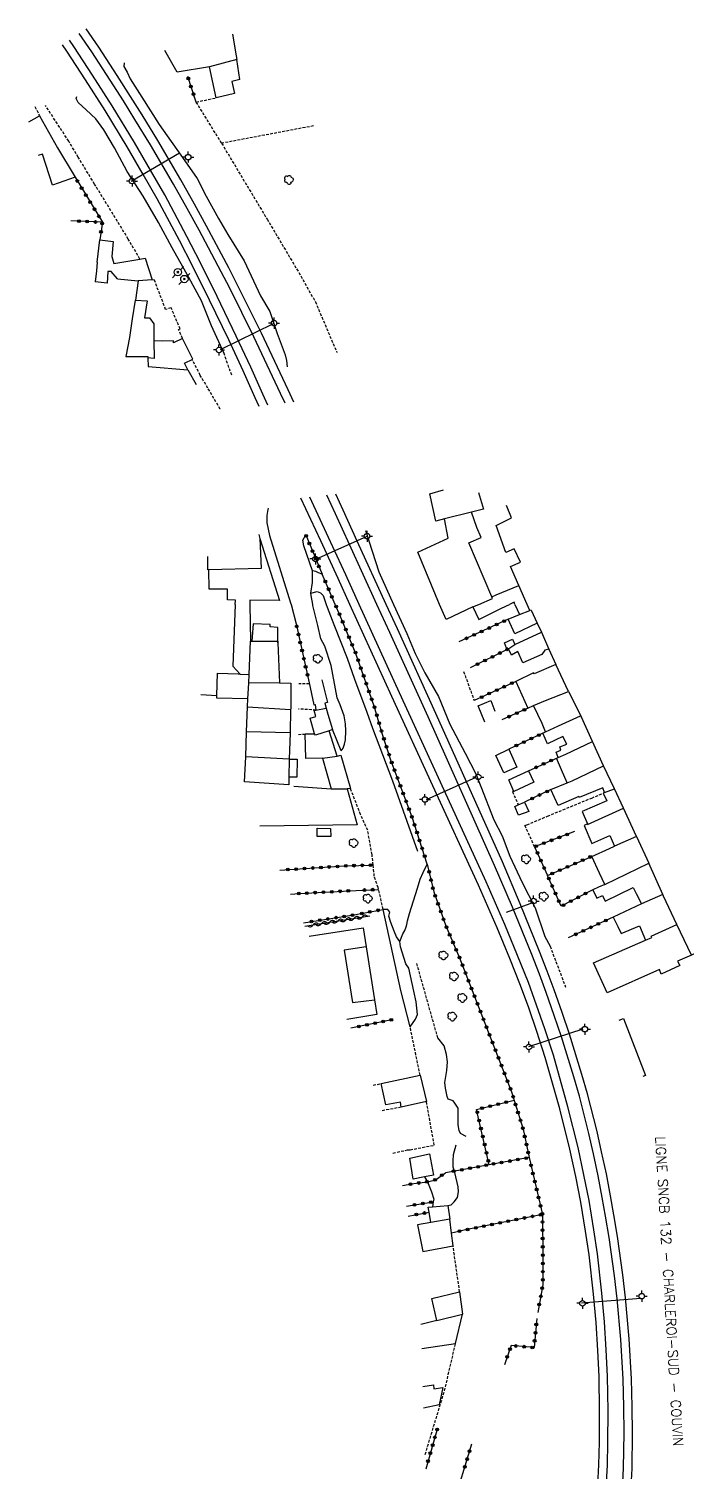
# Model space of a CAD drawing. Header units: millimetres. Extents: x 152000 to 153001, y 121000 to 122000.
# Drawn here: x 152710.2 to 152829.2, y 121514 to 121775.2 of the extents above; entities that cross this region are included whole.
import ezdxf

# ---------------------------------------------------------------- set-up
doc = ezdxf.new("R2010")
doc.units = ezdxf.units.MM
doc.linetypes.add('DASHED', pattern=[0.75, 0.5, -0.25])
doc.layers.get('0').update_dxf_attribs({"linetype": 'CONTINUOUS'})
for name, color, linetype in [('W0017', 7, 'CONTINUOUS'), ('W0101', 7, 'CONTINUOUS'), ('W0104', 1, 'CONTINUOUS'), ('W0112', 1, 'DASHED'), ('W0211', 2, 'CONTINUOUS'), ('W0214', 2, 'CONTINUOUS'), ('W0300', 7, 'CONTINUOUS'), ('W0310', 3, 'CONTINUOUS'), ('W0322', 7, 'CONTINUOUS'), ('W0323', 7, 'CONTINUOUS'), ('W0333', 7, 'CONTINUOUS'), ('W0473', 7, 'CONTINUOUS'), ('W0610', 7, 'CONTINUOUS'), ('W0611', 7, 'CONTINUOUS'), ('W0700', 7, 'CONTINUOUS'), ('W0989', 7, 'CONTINUOUS'), ('W1102', 7, 'CONTINUOUS')]:
    doc.layers.add(name, color=color, linetype=linetype)
doc.styles.get("Standard").update_dxf_attribs({"font": 'romans.shx', "width": 0.85})

# ---------------------------------------------------------------- blocks, each defined once
blk = doc.blocks.new('T300')
for p, q in [((-0.8, 0.51), (-0.86, 0.34)), ((-0.86, 0.34), (-0.86, 0.17)), ((-0.86, 0.17), (-0.74, 0.06)), ((-0.69, 0.63), (-0.8, 0.51)), ((-0.8, -0.06), (-0.74, 0.06)), ((-0.74, 0.06), (-0.69, 0.11)), ((-0.57, 0.69), (-0.69, 0.63)), ((-0.46, 0.69), (-0.57, 0.69)), ((-0.29, 0.63), (-0.46, 0.69)), ((-0.29, 0.63), (-0.17, 0.74)), ((-0.23, 0.57), (-0.29, 0.63)), ((-0.17, 0.74), (-0.06, 0.8)), ((-0.06, 0.8), (0.06, 0.8)), ((0.06, 0.8), (0.23, 0.74)), ((0.23, 0.74), (0.34, 0.63)), ((0.34, 0.63), (0.4, 0.51)), ((0.46, 0.46), (0.34, 0.46)), ((0.4, 0.51), (0.4, 0.46)), ((0.57, 0.4), (0.46, 0.46)), ((0.57, 0.4), (0.69, 0.29)), ((0.69, 0.29), (0.74, 0.17)), ((0.74, 0.06), (0.69, -0.17)), ((0.74, 0.17), (0.74, 0.06)), ((-0.8, -0.17), (-0.8, -0.06)), ((-0.8, -0.23), (-0.8, -0.17)), ((-0.74, -0.34), (-0.8, -0.23)), ((-0.69, -0.4), (-0.74, -0.34)), ((-0.51, -0.46), (-0.69, -0.4)), ((-0.4, -0.46), (-0.51, -0.46)), ((-0.4, -0.46), (-0.34, -0.46)), ((-0.34, -0.46), (-0.34, -0.4)), ((-0.34, -0.51), (-0.34, -0.46)), ((-0.29, -0.63), (-0.34, -0.51)), ((-0.17, -0.74), (-0.29, -0.63)), ((-0.06, -0.8), (-0.17, -0.74)), ((0.06, -0.8), (-0.06, -0.8)), ((0.17, -0.74), (0.06, -0.8)), ((0.23, -0.69), (0.17, -0.74)), ((0.29, -0.46), (0.23, -0.46)), ((0.29, -0.63), (0.23, -0.69)), ((0.46, -0.4), (0.29, -0.46)), ((0.34, -0.51), (0.29, -0.63)), ((0.34, -0.51), (0.34, -0.46)), ((0.57, -0.34), (0.46, -0.4)), ((0.63, -0.29), (0.57, -0.34)), ((0.69, -0.17), (0.63, -0.29))]:
    blk.add_line(p, q)
blk = doc.blocks.new('T610')
for p, q in [((-0.500001, 0), (-1.000002, 0)), ((0, 0.500001), (0, 1.000002)), ((0.500001, 0), (1.000002, 0)), ((0, -0.500001), (0, -1.000002))]:
    blk.add_line(p, q)
blk.add_ellipse((0, 0), major_axis=(-0.353554, 0.353554), ratio=1, start_param=3.926990817, end_param=10.2101761242)
blk = doc.blocks.new('T473')
for p, q in [((-0.166667, 0.166667), (0.166667, -0.166667)), ((-0.166667, -0.166667), (0.166667, 0.166667)), ((0.500001, 0.500001), (1.000002, 1.000002)), ((-1.000002, -1.000002), (-0.500001, -0.500001))]:
    blk.add_line(p, q)
blk.add_ellipse((0, 0), major_axis=(0.471405, 0.471405), ratio=1, start_param=5.4977871438, end_param=11.780972451)
blk = doc.blocks.new('t323o')
at = {"color": 0, "linetype": 'Continuous'}
for radius in [0.25, 0.15]:
    blk.add_circle((0, 0), radius, dxfattribs=at)
blk = doc.blocks.new('t310o')
at = {"color": 0, "linetype": 'Continuous'}
for centre, start, end in [((-0.5, 0.38), 216.8699, 323.1304), ((0.5, -0.37), 36.8699, 143.1303)]:
    blk.add_arc(centre, 0.625, start, end, dxfattribs=at)
blk = doc.blocks.new('t322o')
at = {"color": 0, "linetype": 'Continuous'}
for radius in [0.25, 0.15]:
    blk.add_circle((0, 0), radius, dxfattribs=at)

msp = doc.modelspace()

# ---------------------------------------------------------------- linework, layer by layer
at = {"layer": 'W0017'}
for points in [[(152753.53, 121688.41), (152753.44, 121688.2), (152753.25, 121687.09), (152753.26, 121685.74), (152753.75, 121683.49), (152757.58, 121671.29), (152757.66, 121671)], [(152757.66, 121671), (152758.57, 121667.48)]]:
    msp.add_lwpolyline(points, dxfattribs=at)
at = {"layer": 'W0101'}
for points in [[(152747.04, 121774.3), (152747.71, 121770.36), (152747.85, 121769.7), (152742.86, 121768.35)], [(152727.71, 121715.9), (152727.79, 121715.9), (152731.74, 121715.88), (152731.74, 121715.63), (152731.77, 121714.08), (152738.95, 121713.5), (152740.45, 121710.83)], [(152791.59, 121691.28), (152792.51, 121688.23), (152790.33, 121687.68), (152785.46, 121686.46), (152783.9, 121686.07), (152782.78, 121691.02), (152785.29, 121691.72)], [(152798.89, 121674.43), (152797.41, 121677.87), (152799.18, 121678.63), (152798.05, 121681.03), (152796.58, 121680.37), (152794.8, 121685.27), (152797.59, 121686.66), (152796.68, 121688.88)], [(152752.02, 121682.92), (152752.25, 121677.51), (152742.75, 121677.25), (152742.6, 121677.24), (152742.55, 121679.68)], [(152800.4, 121671), (152798.89, 121674.43)], [(152801.16, 121669.96), (152800.9, 121669.86), (152800.4, 121671)], [(152801.16, 121669.96), (152802.25, 121667.59), (152803.02, 121665.93), (152803.2, 121665.55)], [(152749.98, 121656.7), (152750.05, 121658.32), (152750.29, 121664.33), (152750.55, 121664.33), (152755.24, 121664.35), (152755.25, 121664.05), (152755.55, 121656.8)], [(152803.2, 121665.55), (152804.37, 121662.91), (152805.6, 121660.13)], [(152807.89, 121655.22), (152805.6, 121660.13)], [(152749.79, 121652.45), (152749.85, 121653.86), (152749.98, 121656.7)], [(152755.55, 121656.8), (152757.63, 121656.73), (152757.59, 121652.1), (152757.58, 121651.98)], [(152807.89, 121655.22), (152810.24, 121650.55)], [(152749.58, 121647.9), (152749.79, 121652.45)], [(152757.58, 121651.98), (152757.47, 121647.7)], [(152812.26, 121646.13), (152810.24, 121650.55)], [(152749.46, 121643.37), (152749.58, 121647.9)], [(152757.47, 121647.7), (152757.33, 121642.94)], [(152814.26, 121641.73), (152812.26, 121646.13)], [(152757.33, 121642.94), (152757.26, 121639.68), (152757.22, 121638.3), (152749.24, 121638.85), (152749.46, 121643.37)], [(152816.22, 121637.58), (152814.26, 121641.73)], [(152817.88, 121634.08), (152816.22, 121637.58)], [(152820.2, 121628.93), (152817.88, 121634.08)], [(152820.2, 121628.93), (152822.43, 121624.12)], [(152825.12, 121618.13), (152824.96, 121618.47), (152822.43, 121624.12)], [(152827.5, 121612.99), (152825.12, 121618.13)], [(152834, 121609.38), (152830.68, 121607.68), (152830.19, 121607.45), (152827.5, 121612.99)]]:
    msp.add_lwpolyline(points, dxfattribs=at)
at = {"layer": 'W0104'}
for points in [[(152748.39, 121766.04), (152746.92, 121765.71), (152747.39, 121763.55), (152744.08, 121762.76), (152742.86, 121768.35), (152737, 121767.38), (152734.76, 121771.35), (152734.76, 121771.35)], [(152748.39, 121766.04), (152747.85, 121769.7)], [(152710.16, 121758.43), (152712.09, 121759.48), (152715.36, 121753.67), (152718.53, 121748.36), (152714.42, 121746.92), (152712.66, 121752.54), (152711.84, 121752.3)], [(152722.51, 121732.98), (152722.99, 121737), (152725.44, 121736.71), (152725.2, 121734.02), (152725.54, 121732.71), (152730.28, 121733.55), (152731.2, 121733.71), (152732.51, 121729.77), (152729.95, 121729.63)], [(152722.51, 121732.98), (152722.41, 121731.44), (152722.18, 121729.41)], [(152726.23, 121729.99), (152725.04, 121731.27), (152724.45, 121731.31), (152724.37, 121729.16), (152722.18, 121729.41)], [(152726.23, 121729.99), (152729.95, 121729.63)], [(152729.95, 121729.63), (152729.45, 121726.12)], [(152727.79, 121715.9), (152728.44, 121719.32), (152728.94, 121722.73), (152729.45, 121726.12)], [(152729.45, 121726.12), (152731.59, 121725.96), (152731.12, 121722.92), (152732, 121722.91), (152732.77, 121721.8), (152732.8, 121719.21), (152732.82, 121718.73)], [(152732.82, 121718.73), (152732.84, 121715.51), (152731.74, 121715.63)], [(152738.95, 121713.5), (152738.34, 121714.71), (152739.86, 121715.44), (152738.01, 121719.16), (152736.35, 121718.34), (152736.33, 121718.73), (152734.38, 121718.68), (152732.82, 121718.73)], [(152794.01, 121672.38), (152789.83, 121682.12), (152792.1, 121683.12), (152791.31, 121684.89), (152790.33, 121687.68)], [(152784.55, 121671), (152780.61, 121680.47), (152786.1, 121682.97), (152785.46, 121686.46)], [(152751.82, 121683.66), (152752.02, 121682.92), (152755.55, 121671.7), (152750.18, 121671.76), (152750.19, 121671)], [(152747.55, 121671), (152747.58, 121671.75), (152746.16, 121671.82), (152746.14, 121673.74), (152742.83, 121673.77), (152742.75, 121677.25)], [(152794.01, 121672.38), (152794.83, 121672.72), (152798.89, 121674.43)], [(152791.68, 121671), (152794.12, 121672.08), (152794.01, 121672.38)], [(152798.21, 121671), (152798.04, 121671.39), (152797.2, 121671)], [(152747.55, 121671), (152747.11, 121659.82), (152748.41, 121658.38)], [(152750.19, 121671), (152750.29, 121664.33)], [(152790.59, 121670.52), (152785.73, 121668.24), (152784.55, 121671)], [(152790.59, 121670.52), (152791.68, 121671)], [(152790.59, 121670.52), (152791.64, 121668.28), (152795.75, 121670.32), (152797.2, 121671)], [(152802.25, 121667.59), (152798.16, 121665.68), (152797, 121668.29), (152799.02, 121669.18)], [(152798.21, 121671), (152799.02, 121669.18)], [(152799.02, 121669.18), (152800.9, 121669.86)], [(152755.25, 121664.05), (152755.23, 121666.83), (152753.85, 121666.95), (152753.89, 121667.32), (152750.78, 121667.46), (152750.55, 121664.33)], [(152796.89, 121662.9), (152796.8, 121663.13), (152796.66, 121663.09), (152796.31, 121664.01), (152797.76, 121664.72), (152798.19, 121663.73)], [(152796.89, 121662.9), (152798.19, 121663.73), (152803.02, 121665.93)], [(152804.37, 121662.91), (152803.64, 121662.7), (152803.07, 121661.94), (152799.64, 121660.43), (152798.73, 121662.46), (152797.55, 121661.8), (152797.04, 121662.92), (152796.89, 121662.9)], [(152744.2, 121654.47), (152744.34, 121658.56), (152748.1, 121658.4), (152748.41, 121658.38)], [(152748.41, 121658.38), (152750.05, 121658.32)], [(152805.6, 121660.13), (152801.68, 121658.39), (152801.58, 121658.62), (152798.39, 121657.05), (152800.56, 121652.18), (152801.59, 121652.65)], [(152760.93, 121656.77), (152761.75, 121652.8), (152762.02, 121652.84), (152762.14, 121651.85)], [(152763.22, 121657.34), (152764.28, 121653.24), (152763.77, 121653.08), (152764, 121652.19)], [(152741.29, 121654.65), (152744.2, 121654.47)], [(152749.85, 121653.86), (152744.19, 121654.01), (152744.2, 121654.47)], [(152792.76, 121649.65), (152791.56, 121652.64), (152793.81, 121653.6), (152794.54, 121651.62)], [(152801.59, 121652.65), (152803.76, 121653.56), (152807.89, 121655.22)], [(152761.89, 121647.56), (152761.1, 121650.4), (152762.11, 121650.71), (152761.86, 121651.77), (152762.14, 121651.85)], [(152762.14, 121651.85), (152764, 121652.19)], [(152764, 121652.19), (152764.3, 121651.11), (152765.18, 121648.32), (152764.58, 121648.09)], [(152803.73, 121647.9), (152803.12, 121649.4), (152801.59, 121652.65)], [(152803.73, 121647.9), (152806.08, 121648.97), (152810.1, 121650.83)], [(152764.58, 121648.09), (152762.06, 121647.33), (152761.89, 121647.56)], [(152765.98, 121643.51), (152764.58, 121648.09)], [(152806.04, 121643.28), (152805.65, 121644.25), (152806.53, 121644.58), (152806.31, 121645.16), (152807.6, 121645.65), (152806.87, 121647.05), (152804.11, 121645.75), (152803.23, 121647.64), (152803.73, 121647.9)], [(152763.34, 121643.11), (152760.34, 121643.07), (152760.22, 121647.56), (152761.89, 121647.56)], [(152806.04, 121643.28), (152807.42, 121643.88), (152812.26, 121646.13)], [(152757.33, 121642.94), (152758.76, 121642.94), (152758.68, 121639.67), (152757.26, 121639.68)], [(152763.34, 121643.11), (152765.98, 121643.51)], [(152763.34, 121643.11), (152764.91, 121637.57)], [(152765.98, 121643.51), (152766.64, 121643.69), (152768.41, 121637.67), (152767.83, 121637.56)], [(152807.67, 121638.65), (152806.65, 121641.02), (152805.76, 121643.15), (152806.04, 121643.28)], [(152807.67, 121638.65), (152808.54, 121639.04), (152814.26, 121641.73)], [(152767.83, 121637.56), (152769.6, 121631.07), (152752.01, 121630.81)], [(152758.15, 121638.09), (152764.91, 121637.57)], [(152764.91, 121637.57), (152767.83, 121637.56)], [(152814.44, 121636.9), (152814.12, 121637.78), (152809.85, 121636.04), (152809.8, 121636.17), (152806.01, 121634.59), (152804.7, 121637.44), (152807.67, 121638.65)], [(152814.44, 121636.9), (152816.22, 121637.58)], [(152814.44, 121636.9), (152814.21, 121636.79), (152814.83, 121635.42), (152810.4, 121633.48), (152811.32, 121631.23)], [(152811.32, 121631.23), (152811.37, 121631.1), (152817.88, 121634.08)], [(152811.32, 121631.23), (152810.74, 121630.96), (152812.12, 121627.69), (152815.4, 121629.1), (152816.26, 121627.2)], [(152814.46, 121620.27), (152813.53, 121622.28), (152812.12, 121625.35), (152815.34, 121626.77), (152816.26, 121627.2)], [(152820.2, 121628.93), (152816.26, 121627.2)], [(152814.46, 121620.27), (152822.43, 121624.12)], [(152814.46, 121620.27), (152813.32, 121619.75), (152812.33, 121619.3), (152813.04, 121617.79), (152814.04, 121618.25), (152814.52, 121617.23), (152819.63, 121619.73), (152820.16, 121618.62), (152821.11, 121616.73)], [(152821.11, 121616.73), (152815.98, 121614.34), (152816.85, 121612.62), (152817.47, 121611.36), (152820.75, 121612.79), (152821.88, 121610.19)], [(152824.96, 121618.47), (152821.11, 121616.73)], [(152821.88, 121610.19), (152823, 121610.67), (152822.86, 121610.92), (152827.5, 121612.99)], [(152830.19, 121607.45), (152827.65, 121606.38), (152828.04, 121605.55), (152824.68, 121604.02), (152824.38, 121604.83), (152814.92, 121600.63), (152812.43, 121606.07), (152821.88, 121610.19)], [(152817.11, 121595.67), (152817.89, 121595.97), (152821.83, 121585.65), (152821.38, 121585.5)], [(152782.95, 121559.02), (152782.65, 121560.89), (152782.51, 121561.78), (152783.27, 121561.85), (152786.03, 121562.1), (152786.41, 121559.62)], [(152782.95, 121559.02), (152780.54, 121558.61), (152781.51, 121553.79), (152786.99, 121554.81), (152786.71, 121557.11), (152786.41, 121559.62)], [(152786.41, 121559.62), (152782.95, 121559.02)], [(152784.04, 121541.26), (152783.14, 121545.25), (152788.19, 121546.45), (152788.7, 121542.41)], [(152784.04, 121541.26), (152781.17, 121540.58)], [(152781.31, 121536.2), (152787.45, 121537.12), (152788.7, 121542.41)], [(152784.04, 121541.26), (152788.7, 121542.41)], [(152781.54, 121529.3), (152783.45, 121529.65), (152783.53, 121528.9), (152785.16, 121529.13), (152784.5, 121525.97), (152781.67, 121525.42)]]:
    msp.add_lwpolyline(points, dxfattribs=at)
for points in [[(152796.2, 121640.47), (152794.76, 121643.63), (152797.1, 121644.78), (152798.54, 121641.51)], [(152797.08, 121639.22), (152800.67, 121640.87), (152801.64, 121638.78), (152798, 121637.12)], [(152798.16, 121634.41), (152798.8, 121634.68), (152799.96, 121635.17), (152800.7, 121633.48), (152798.83, 121632.82)], [(152762.38, 121628.92), (152762.38, 121630.47), (152764.81, 121630.4), (152764.83, 121628.92)], [(152782.18, 121580.93), (152777.61, 121579.91), (152777.5, 121580.84), (152774.79, 121580.33), (152774, 121584.2), (152781.03, 121585.69)], [(152782.74, 121571.48), (152783.46, 121567.62), (152781.8, 121567.29), (152779.79, 121566.9), (152779.16, 121570.7)]]:
    msp.add_lwpolyline(points, close=True, dxfattribs=at)
at = {"layer": 'W0112'}
for points in [[(152711.27, 121761.16), (152712.09, 121759.48)], [(152730.28, 121733.55), (152728.17, 121737.16), (152722.06, 121747.13), (152719.11, 121751.98), (152717.38, 121754.89), (152713.18, 121761.34)], [(152761.72, 121757.66), (152745.08, 121754.52), (152740.47, 121761.97), (152744.08, 121762.76)], [(152745.08, 121754.52), (152753.3, 121740.79), (152759.04, 121731.13), (152762.05, 121725.82), (152765.95, 121716.62), (152765.95, 121716.62), (152765.95, 121716.62)], [(152738.01, 121719.16), (152737.28, 121720.76), (152737.57, 121720.88), (152735.93, 121724.73), (152734.94, 121724.39), (152732.9, 121729.75), (152732.51, 121729.77)], [(152746.9, 121712.51), (152745.51, 121716.45)], [(152744.81, 121706.36), (152744.81, 121706.36), (152742.59, 121710.16), (152741.21, 121712.48), (152739.74, 121715.38)], [(152788.91, 121658.83), (152790.81, 121653.58)], [(152760.97, 121656.58), (152759.04, 121656.59)], [(152762.14, 121651.85), (152759, 121652.04)], [(152760.22, 121647.44), (152758.74, 121647.38)], [(152774.33, 121615.75), (152773.43, 121619.68), (152772.73, 121621.76), (152772.52, 121623.78), (152772.32, 121625.65), (152771.53, 121630.08), (152770.26, 121632.92), (152768.41, 121637.67)], [(152798, 121637.12), (152797.74, 121637.09), (152798.8, 121634.68)], [(152800.02, 121630.93), (152800.38, 121631.05), (152804.12, 121632.64), (152812.1, 121635.92), (152814.21, 121636.79)], [(152801.77, 121627.07), (152800.02, 121630.93)], [(152804.56, 121609.08), (152807.39, 121601.64)], [(152784.25, 121592.45), (152780.38, 121606.09)], [(152781.03, 121585.69), (152779.22, 121594.47)], [(152772.53, 121583.9), (152774, 121584.2)], [(152783.58, 121573.04), (152782.18, 121580.93)], [(152777.61, 121579.91), (152773.89, 121579.23)], [(152776.11, 121571.61), (152778.73, 121572.16), (152779.22, 121572.19), (152783.58, 121573.04)], [(152788.19, 121546.45), (152786.99, 121554.81)], [(152781.95, 121517.03), (152785.45, 121528.54), (152787.45, 121537.12)]]:
    msp.add_lwpolyline(points, dxfattribs=at)
at = {"layer": 'W0211'}
for points in [[(152727.4, 121769.1), (152727.39, 121768.4), (152727.99, 121767.37), (152728.54, 121766.21), (152730.6, 121762.89), (152733.79, 121757.91), (152738.39, 121751.36), (152740.63, 121748.12), (152742.28, 121744.91), (152744.5, 121740.9), (152746.21, 121738.02), (152749.13, 121733.22), (152752.13, 121726.91), (152753.81, 121724.07), (152755.16, 121720.09), (152756.57, 121716.18), (152756.82, 121715.15), (152756.96, 121714)], [(152745.51, 121716.45), (152743.24, 121721.42), (152741.44, 121726), (152739.13, 121730.2), (152736.1, 121735.58), (152733.66, 121740.19), (152730.87, 121744.94), (152727.99, 121749.42), (152725.67, 121753.69), (152723.73, 121756.97), (152722.31, 121758.93), (152720.52, 121760.55), (152719.11, 121761.9), (152718.71, 121762.62), (152718.84, 121762.98)], [(152761.59, 121671), (152761.3, 121672.6), (152761.24, 121673.05), (152761.54, 121674.96), (152761.54, 121675.64), (152761.55, 121677.05), (152759.95, 121681.6), (152759.79, 121682.64), (152760.3, 121683.6)], [(152771.11, 121684.39), (152773.53, 121676.9), (152776.22, 121671)], [(152763.27, 121676.49), (152762.65, 121676.72), (152762.13, 121676.92), (152761.55, 121677.05)], [(152766.7, 121644.49), (152767.1, 121644.97), (152767.34, 121645.69), (152767.5, 121646.45), (152767.56, 121648.11), (152767.52, 121649.35), (152767.27, 121650.78), (152766.55, 121652.77), (152766.02, 121654.04), (152764.94, 121659.9), (152763.77, 121663.45), (152763.06, 121664.75), (152762.52, 121667.18), (152761.62, 121670.82), (152761.59, 121671)], [(152776.22, 121671), (152778.61, 121665.74), (152780.13, 121662.07), (152781.89, 121658.59), (152784.33, 121654.29), (152786.44, 121649.32), (152789.2, 121644.07), (152791.13, 121640.31), (152792.02, 121637.99), (152794.41, 121631.97), (152795.89, 121629.06), (152797.26, 121625.39), (152799.54, 121620.61), (152801.86, 121616.03), (152803.64, 121610.86), (152804.56, 121609.08)], [(152779.22, 121594.47), (152780.19, 121595.86), (152780.58, 121596.69), (152780.3, 121598.98), (152779.92, 121600.96), (152779.3, 121603.72), (152778.98, 121605.1), (152778.42, 121605.88), (152777.49, 121608.98), (152777.36, 121609.92), (152777.92, 121611.3), (152778.23, 121611.91), (152778.48, 121612.56), (152778.64, 121613.02), (152778.73, 121613.65), (152779.13, 121614.98), (152780.2, 121618.47), (152780.58, 121619.59), (152781.04, 121621.2), (152781.58, 121622.43), (152782.33, 121623.95)], [(152777.36, 121609.92), (152776.76, 121610.8), (152776.35, 121611.78), (152775.75, 121613.38), (152775.37, 121614.53), (152775.53, 121615.24), (152775.19, 121615.72), (152774.33, 121615.75)], [(152789.34, 121574.59), (152788.36, 121575.12), (152788.11, 121575.72), (152787.95, 121576.69), (152787.94, 121579.75), (152787.34, 121580.67), (152787.04, 121581.08), (152786.11, 121581.38), (152785.91, 121581.85), (152785.61, 121583.35), (152785.52, 121584.37), (152785.86, 121586.54), (152785.97, 121588.12), (152785.78, 121589.43), (152785.37, 121591), (152784.25, 121592.45)], [(152786.03, 121562.1), (152786.64, 121562.2), (152787.19, 121562.77), (152787.8, 121563.58), (152788.01, 121564.61), (152787.89, 121565.51), (152787.32, 121568.1), (152787.03, 121569.07), (152787, 121570.16), (152787.09, 121571.32), (152787.53, 121573.08)]]:
    msp.add_lwpolyline(points, dxfattribs=at)
at = {"layer": 'W0214'}
for points in [[(152761.24, 121673.05), (152762.4, 121673.32), (152762.98, 121673.09), (152763.48, 121672.6), (152764.02, 121671)], [(152764.02, 121671), (152764.2, 121670.46), (152765.37, 121667.37), (152767.84, 121661.23), (152769.15, 121657.45), (152771.4, 121651.49), (152772.41, 121648.6), (152776.05, 121639.04), (152780.56, 121626.28)], [(152766.7, 121644.49), (152765.18, 121648.32)], [(152779.22, 121594.47), (152777.52, 121601.08), (152774.33, 121615.75)], [(152781.8, 121567.29), (152782.34, 121566.41), (152783.1, 121564.61), (152783.5, 121563.26), (152783.42, 121562.78), (152783.27, 121561.85)]]:
    msp.add_lwpolyline(points, dxfattribs=at)
at = {"layer": 'W0310'}
msp.add_lwpolyline([(152760.16, 121612.68), (152771.9, 121614.55)], dxfattribs=at)
at = {"layer": 'W0322'}
for points in [[(152765.64, 121671), (152763.27, 121676.49)], [(152782.33, 121623.95), (152779.57, 121632.43), (152775.8, 121642.57), (152774.11, 121647.77), (152772.74, 121652.39), (152769.47, 121661.9), (152766.55, 121668.92), (152765.64, 121671)]]:
    msp.add_lwpolyline(points, dxfattribs=at)
at = {"layer": 'W0323'}
for points in [[(152740.47, 121761.97), (152738.93, 121766.59)], [(152718.53, 121748.36), (152723.5, 121740.2), (152722.99, 121737)], [(152723.5, 121740.2), (152717.75, 121740.46)], [(152760.3, 121683.6), (152763.27, 121676.49)], [(152758.57, 121667.48), (152760.93, 121656.77)], [(152797, 121668.29), (152788.07, 121664.21)], [(152796.89, 121662.9), (152790.1, 121659.51)], [(152798.39, 121657.05), (152790.81, 121653.58)], [(152800.56, 121652.18), (152795.8, 121650.05)], [(152803.23, 121647.64), (152797.1, 121644.78)], [(152800.67, 121640.87), (152806.04, 121643.28)], [(152804.7, 121637.44), (152799.96, 121635.17)], [(152808.98, 121629.85), (152801.77, 121627.07), (152804.11, 121621.87)], [(152812.33, 121619.3), (152806.58, 121616.31), (152804.11, 121621.87), (152812.12, 121625.35)], [(152755.59, 121622.85), (152767.33, 121623.61), (152772.52, 121623.78)], [(152782.33, 121623.95), (152783.5, 121618.92), (152785.7, 121612.75), (152788.19, 121606.95), (152794.22, 121591.4), (152797.58, 121582.72), (152799.69, 121575.93), (152800.78, 121570.79), (152793.54, 121569.5), (152791.27, 121579.47), (152798.06, 121581.18)], [(152757.54, 121618.51), (152759.14, 121618.62), (152769.44, 121619.18)], [(152769.44, 121619.18), (152773.51, 121619.35)], [(152759.89, 121613.3), (152769, 121614.75)], [(152769, 121614.75), (152774.33, 121615.75)], [(152815.98, 121614.34), (152807.86, 121610.6)], [(152775.89, 121595.75), (152768.46, 121594.22)], [(152793.54, 121569.5), (152787.99, 121568.46), (152785.63, 121568.05)], [(152800.78, 121570.79), (152803.19, 121560.5), (152803.24, 121552.6), (152803.26, 121547.71), (152802.34, 121542.7)], [(152777.82, 121565.73), (152779.92, 121566.07), (152782.34, 121566.41), (152783.82, 121566.76), (152785.63, 121568.05)], [(152778.54, 121562), (152783.42, 121562.78)], [(152778.87, 121560.19), (152782.65, 121560.89)], [(152803.19, 121560.5), (152789.52, 121557.76), (152786.71, 121557.11)], [(152802.17, 121541.63), (152801.66, 121536.38), (152797.54, 121536.73), (152796.29, 121533.27)], [(152784.19, 121521.75), (152782.04, 121514.35)], [(152779.31, 121494.8), (152783.07, 121493.96), (152784.35, 121498.77), (152786.93, 121507.56), (152790.39, 121518.91)]]:
    msp.add_lwpolyline(points, dxfattribs=at)
at = {"layer": 'W0333'}
for points in [[(152760.96, 121610.9), (152770.7, 121612.41)], [(152770.7, 121612.41), (152771.25, 121608.95), (152772.78, 121599.38), (152773.21, 121596.69), (152767.74, 121595.82)], [(152771.25, 121608.95), (152767.27, 121608.37), (152768.78, 121598.85), (152772.78, 121599.38)]]:
    msp.add_lwpolyline(points, dxfattribs=at)
at = {"layer": 'W0611'}
for points in [[(152737.46, 121752.75), (152728.69, 121747.6)], [(152754.44, 121721.81), (152744.81, 121717.09)], [(152771.37, 121683.29), (152762.05, 121679.12)], [(152791.13, 121639.61), (152782.11, 121635.6)], [(152796.7, 121615.25), (152801.64, 121617.05)], [(152810.53, 121594.04), (152800.64, 121590.84)], [(152820.98, 121545.25), (152810.28, 121544.44)]]:
    msp.add_lwpolyline(points, dxfattribs=at)
at = {"layer": 'W0700'}
for points in [[(152756.56, 121707.44), (152755.76, 121709.18), (152750.91, 121719.43), (152746.54, 121728.28), (152745.02, 121731.26), (152741.02, 121738.77), (152738.83, 121742.71), (152736.33, 121747.11), (152732.2, 121754.26), (152729.36, 121758.83), (152727.28, 121762.2), (152724.87, 121765.96), (152721.54, 121771.07), (152719.29, 121774.39)], [(152758.15, 121707.64), (152757.14, 121709.83), (152752.29, 121720.1), (152747.91, 121728.96), (152746.38, 121731.97), (152742.36, 121739.51), (152740.17, 121743.46), (152737.66, 121747.87), (152733.51, 121755.05), (152730.66, 121759.64), (152728.58, 121763.02), (152726.15, 121766.79), (152722.81, 121771.91), (152720.56, 121775.25)], [(152751.85, 121706.85), (152751.13, 121708.43), (152748.98, 121713.3), (152746.36, 121718.94), (152742.9, 121726.08), (152739.81, 121732.32), (152737.44, 121736.92), (152733.42, 121744.43), (152730.89, 121748.87), (152727.97, 121753.87), (152723.97, 121760.46), (152720.42, 121766.03), (152717.03, 121771.23), (152716.26, 121772.36)], [(152753.44, 121707.05), (152752.53, 121709.06), (152750.38, 121713.94), (152747.74, 121719.59), (152744.27, 121726.75), (152741.17, 121733), (152738.8, 121737.63), (152734.77, 121745.17), (152732.22, 121749.63), (152729.28, 121754.66), (152725.27, 121761.27), (152721.7, 121766.86), (152718.3, 121772.07), (152717.53, 121773.21)], [(152768.31, 121671), (152766.16, 121675.71), (152763.06, 121682.48), (152759.45, 121690.24)], [(152769.99, 121671), (152767.55, 121676.35), (152764.45, 121683.12), (152761.06, 121690.42)], [(152773.2, 121671), (152768.23, 121681.83), (152765.73, 121687.42), (152764.15, 121690.77)], [(152774.88, 121671), (152769.62, 121682.46), (152767.12, 121688.05), (152765.76, 121690.95)], [(152813.09, 121509.08), (152813.41, 121515.14), (152813.51, 121519.22), (152813.54, 121524.89), (152813.43, 121531.15), (152813.2, 121535.87), (152812.9, 121540.92), (152812.45, 121546.07), (152811.62, 121553.17), (152810.98, 121557.47), (152810.12, 121562.74), (152809.21, 121567.36), (152808.15, 121572.29), (152806.31, 121579.6), (152803.7, 121588.89), (152802.16, 121593.65), (152800.69, 121597.9), (152799.21, 121601.94), (152797.27, 121606.82), (152794.97, 121612.41), (152791.63, 121620.12), (152783.34, 121638.12), (152775.9, 121654.33), (152768.31, 121671)], [(152814.61, 121508.98), (152814.94, 121515.08), (152815.04, 121519.19), (152815.07, 121524.9), (152814.96, 121531.2), (152814.73, 121535.96), (152814.43, 121541.03), (152813.97, 121546.22), (152813.14, 121553.37), (152812.49, 121557.71), (152811.63, 121563.01), (152810.7, 121567.67), (152809.64, 121572.64), (152807.79, 121579.99), (152805.17, 121589.33), (152803.61, 121594.13), (152802.13, 121598.42), (152800.64, 121602.49), (152798.69, 121607.39), (152796.38, 121613.01), (152793.02, 121620.74), (152784.73, 121638.76), (152777.29, 121654.96), (152769.99, 121671)], [(152817.48, 121506.96), (152817.89, 121514.53), (152817.97, 121520.9), (152817.92, 121525.62), (152817.78, 121530.67), (152817.36, 121537.83), (152816.7, 121545.21), (152816.21, 121549.37), (152815.27, 121556.29), (152814.62, 121560.15), (152814.02, 121563.56), (152813.27, 121567.51), (152812.41, 121571.48), (152811.59, 121575.15), (152809.88, 121581.94), (152808.88, 121585.4), (152806.65, 121592.65), (152805.33, 121596.55), (152803.87, 121600.66), (152802.64, 121604), (152801.26, 121607.56), (152797.74, 121616.16), (152794.53, 121623.72), (152782.48, 121650.6), (152775.52, 121665.92), (152773.2, 121671)], [(152819, 121506.85), (152819.41, 121514.48), (152819.5, 121520.89), (152819.45, 121525.65), (152819.31, 121530.73), (152818.89, 121537.94), (152818.22, 121545.36), (152817.73, 121549.56), (152816.79, 121556.52), (152816.13, 121560.41), (152815.52, 121563.84), (152814.77, 121567.82), (152813.9, 121571.81), (152813.08, 121575.51), (152811.36, 121582.35), (152810.34, 121585.84), (152808.1, 121593.12), (152806.78, 121597.05), (152805.31, 121601.18), (152804.07, 121604.54), (152802.68, 121608.13), (152799.15, 121616.75), (152795.93, 121624.33), (152783.87, 121651.23), (152776.92, 121666.55), (152774.88, 121671)]]:
    msp.add_lwpolyline(points, dxfattribs=at)
at = {"layer": 'W1102'}
for points in [[(152755.55, 121656.8), (152749.98, 121656.7)], [(152749.79, 121652.45), (152757.58, 121651.98)], [(152757.47, 121647.7), (152749.58, 121647.9)], [(152757.33, 121642.94), (152749.46, 121643.37)]]:
    msp.add_lwpolyline(points, dxfattribs=at)

# ---------------------------------------------------------------- block references
at = {"layer": 'W0300'}
for p in [(152757.3, 121747.88), (152762.52, 121661.12), (152769.02, 121627.74), (152800.28, 121624.82), (152771.59, 121617.68), (152803.47, 121618.04), (152785.28, 121607.38), (152787.19, 121603.58), (152788.71, 121599.7), (152786.89, 121596.31)]:
    msp.add_blockref('T300', p, dxfattribs=at)
at = {"layer": 'W0310', "rotation": 9.073744991301359}
for p in [(152766.09, 121613.63), (152767.57, 121613.86), (152769.05, 121614.1), (152770.53, 121614.34), (152761.64, 121612.92), (152763.13, 121613.15), (152764.61, 121613.39)]:
    msp.add_blockref('t310o', p, dxfattribs=at)
at = {"layer": 'W0322'}
for p, rotation in [((152763.86, 121675.13), 113.3431780945675), ((152764.46, 121673.75), 113.3431780945675), ((152765.05, 121672.38), 113.3431780945675), ((152765.82, 121670.59), 113.3576713997273), ((152766.42, 121669.21), 113.3576713997273), ((152767, 121667.83), 112.6262459056203), ((152767.58, 121666.44), 112.6262459056203), ((152768.15, 121665.06), 112.6262459056203), ((152768.73, 121663.67), 112.6262459056203), ((152769.31, 121662.29), 112.6262459056203), ((152769.82, 121660.88), 108.9808466208883), ((152770.31, 121659.46), 108.9808466208883), ((152770.8, 121658.04), 108.9808466208883), ((152771.28, 121656.63), 108.9808466208883), ((152771.77, 121655.21), 108.9808466208883), ((152772.26, 121653.79), 108.9808466208883), ((152772.75, 121652.37), 106.577399075201), ((152773.17, 121650.93), 106.577399075201), ((152773.6, 121649.49), 106.577399075201), ((152774.03, 121648.06), 106.577399075201), ((152774.48, 121646.63), 107.9276263407448), ((152774.95, 121645.2), 107.9276263407448), ((152775.41, 121643.77), 107.9276263407448), ((152775.88, 121642.35), 110.3950032701253), ((152776.4, 121640.94), 110.3950032701253), ((152776.93, 121639.54), 110.3950032701253), ((152777.45, 121638.13), 110.3950032701253), ((152777.97, 121636.73), 110.3950032701253), ((152778.49, 121635.32), 110.3950032701253), ((152779.02, 121633.91), 110.3950032701253), ((152779.54, 121632.51), 110.3950032701253), ((152780.01, 121631.08), 108.0162344600443), ((152780.47, 121629.66), 108.0162344600443), ((152780.93, 121628.23), 108.0162344600443), ((152781.4, 121626.8), 108.0162344600443), ((152781.86, 121625.38), 108.0162344600443)]:
    msp.add_blockref('t322o', p, dxfattribs=dict(at, rotation=rotation))
at = {"layer": 'W0323'}
for p, rotation in [((152739.05, 121766.24), 108.3605387616935), ((152739.52, 121764.82), 108.3605387616935), ((152740, 121763.39), 108.3605387616935), ((152718.94, 121747.68), 301.3578858390381), ((152719.72, 121746.4), 301.3578858390381), ((152720.5, 121745.12), 301.3578858390381), ((152721.28, 121743.84), 301.3578858390381), ((152722.06, 121742.56), 301.3578858390381), ((152719.24, 121740.4), 177.3834382142906), ((152720.74, 121740.33), 177.3834382142906), ((152722.24, 121740.26), 177.3834382142906), ((152722.84, 121741.28), 301.3578858390381), ((152723.46, 121739.97), 260.9593261732003), ((152723.23, 121738.48), 260.9593261732003), ((152760.38, 121683.41), 292.678817679838), ((152760.96, 121682.03), 292.678817679838), ((152761.54, 121680.65), 292.678817679838), ((152762.12, 121679.26), 292.678817679838), ((152762.7, 121677.88), 292.678817679838), ((152758.67, 121667.02), 282.4245595107886), ((152792.17, 121666.08), 204.5700535089034), ((152793.53, 121666.71), 204.5700535089034), ((152794.89, 121667.33), 204.5700535089034), ((152796.26, 121667.95), 204.5700535089034), ((152759, 121665.56), 282.4245595107886), ((152759.32, 121664.09), 282.4245595107886), ((152789.44, 121664.84), 204.5700535089034), ((152790.8, 121665.46), 204.5700535089034), ((152759.64, 121662.63), 282.4245595107886), ((152759.96, 121661.16), 282.4245595107886), ((152792.78, 121660.84), 206.5279654442498), ((152794.12, 121661.51), 206.5279654442498), ((152795.46, 121662.18), 206.5279654442498), ((152796.81, 121662.85), 206.5279654442498), ((152760.29, 121659.7), 282.4245595107886), ((152760.61, 121658.23), 282.4245595107886), ((152791.44, 121660.17), 206.5279654442498), ((152794.91, 121655.45), 204.6003929918122), ((152796.27, 121656.08), 204.6003929918122), ((152797.63, 121656.7), 204.6003929918122), ((152792.18, 121654.2), 204.6003929918122), ((152793.54, 121654.83), 204.6003929918122), ((152797.17, 121650.66), 204.0560966998944), ((152798.54, 121651.27), 204.0560966998944), ((152799.91, 121651.88), 204.0560966998944), ((152798.46, 121645.42), 204.9626574465003), ((152799.82, 121646.05), 204.9626574465003), ((152801.18, 121646.68), 204.9626574465003), ((152802.54, 121647.31), 204.9626574465003), ((152804.77, 121642.71), 24.24017072677474), ((152802.04, 121641.48), 24.24017072677474), ((152803.4, 121642.1), 24.24017072677474), ((152804.02, 121637.11), 205.561673861388), ((152801.31, 121635.82), 205.561673861388), ((152802.66, 121636.46), 205.561673861388), ((152807.65, 121629.33), 201.0896716307293), ((152802.05, 121627.18), 201.0896716307293), ((152803.45, 121627.72), 201.0896716307293), ((152804.85, 121628.26), 201.0896716307293), ((152806.25, 121628.79), 201.0896716307293), ((152802.27, 121625.97), 294.2419435396114), ((152802.88, 121624.6), 294.2419435396114), ((152809.1, 121624.04), 23.52788288553482), ((152810.47, 121624.64), 23.52788288553482), ((152811.85, 121625.24), 23.52788288553482), ((152757.09, 121622.95), 3.722609710971653), ((152758.58, 121623.04), 3.722609710971653), ((152760.08, 121623.14), 3.722609710971653), ((152761.58, 121623.24), 3.722609710971653), ((152763.07, 121623.34), 3.722609710971653), ((152764.57, 121623.43), 3.722609710971653), ((152766.07, 121623.53), 3.722609710971653), ((152767.56, 121623.62), 1.855442713765791), ((152769.06, 121623.67), 1.855442713765791), ((152770.56, 121623.72), 1.855442713765791), ((152772.06, 121623.77), 1.855442713765791), ((152782.66, 121622.53), 283.169334016794), ((152803.5, 121623.24), 294.2419435396114), ((152804.97, 121622.24), 23.52788288553482), ((152806.35, 121622.84), 23.52788288553482), ((152807.72, 121623.44), 23.52788288553482), ((152763.53, 121618.86), 3.108307158270478), ((152765.03, 121618.94), 3.108307158270478), ((152766.53, 121619.02), 3.108307158270478), ((152768.02, 121619.11), 3.108307158270478), ((152770.94, 121619.25), 2.407625002221052), ((152772.44, 121619.31), 2.407625002221052), ((152783, 121621.07), 283.169334016794), ((152783.34, 121619.61), 283.169334016794), ((152804.34, 121621.35), 113.895488711666), ((152804.95, 121619.98), 113.895488711666), ((152759.04, 121618.62), 3.983390660332438), ((152760.53, 121618.7), 3.108307158270478), ((152762.03, 121618.78), 3.108307158270478), ((152783.77, 121618.18), 289.5656215913465), ((152784.27, 121616.76), 289.5656215913465), ((152805.56, 121618.61), 113.895488711666), ((152806.17, 121617.24), 113.895488711666), ((152807.01, 121616.53), 207.442140306883), ((152808.34, 121617.23), 207.442140306883), ((152809.67, 121617.92), 207.442140306883), ((152811, 121618.61), 207.442140306883), ((152762.85, 121613.77), 9.042210124989605), ((152764.33, 121614), 9.042210124989605), ((152765.81, 121614.24), 9.042210124989605), ((152767.29, 121614.47), 9.042210124989605), ((152768.77, 121614.71), 9.042210124989605), ((152770.47, 121615.02), 10.687064332076), ((152771.94, 121615.3), 10.687064332076), ((152773.42, 121615.58), 10.687064332076), ((152784.77, 121615.35), 289.5656215913465), ((152785.27, 121613.94), 289.5656215913465), ((152814.68, 121613.74), 204.7012654545178), ((152761.37, 121613.53), 9.042210124989605), ((152785.79, 121612.53), 293.2868038197121), ((152786.38, 121611.15), 293.2868038197121), ((152809.22, 121611.23), 204.7012654545178), ((152810.59, 121611.86), 204.7012654545178), ((152811.95, 121612.49), 204.7012654545178), ((152813.31, 121613.11), 204.7012654545178), ((152786.98, 121609.77), 293.2868038197121), ((152787.57, 121608.4), 293.2868038197121), ((152788.16, 121607.02), 293.2868038197121), ((152788.71, 121605.62), 291.1998090041585), ((152789.25, 121604.22), 291.1998090041585), ((152789.79, 121602.82), 291.1998090041585), ((152790.34, 121601.42), 291.1998090041585), ((152790.88, 121600.03), 291.1998090041585), ((152791.42, 121598.63), 291.1998090041585), ((152774.34, 121595.43), 191.5868407640363), ((152775.81, 121595.73), 191.5868407640363), ((152791.96, 121597.23), 291.1998090041585), ((152792.51, 121595.83), 291.1998090041585), ((152769.93, 121594.53), 191.5868407640363), ((152771.4, 121594.83), 191.5868407640363), ((152772.87, 121595.13), 191.5868407640363), ((152793.05, 121594.43), 291.1998090041585), ((152793.59, 121593.03), 291.1998090041585), ((152794.13, 121591.64), 291.1998090041585), ((152794.67, 121590.24), 291.1771875548831), ((152795.22, 121588.84), 291.1771875548831), ((152795.76, 121587.44), 291.1771875548831), ((152796.3, 121586.04), 291.1771875548831), ((152796.84, 121584.64), 291.1771875548831), ((152797.38, 121583.24), 291.1771875548831), ((152792.24, 121579.72), 14.09778563490452), ((152793.7, 121580.08), 14.09778563490452), ((152795.15, 121580.45), 14.09778563490452), ((152796.61, 121580.81), 14.09778563490452), ((152797.86, 121581.82), 287.2276671203055), ((152798.31, 121580.39), 287.2276671203055), ((152791.39, 121578.98), 102.8127127029105), ((152791.72, 121577.52), 102.8127127029105), ((152798.75, 121578.96), 287.2276671203055), ((152799.2, 121577.53), 287.2276671203055), ((152792.05, 121576.06), 102.8127127029105), ((152792.38, 121574.6), 102.8127127029105), ((152799.64, 121576.09), 287.2276671203055), ((152799.97, 121574.63), 281.9751625183543), ((152792.72, 121573.13), 102.8127127029105), ((152800.28, 121573.16), 281.9751625183543), ((152793.01, 121569.4), 190.6614037786212), ((152793.05, 121571.67), 102.8127127029105), ((152793.38, 121570.21), 102.8127127029105), ((152794.31, 121569.64), 190.0720740623138), ((152795.78, 121569.9), 190.0720740623138), ((152797.26, 121570.16), 190.0720740623138), ((152798.74, 121570.43), 190.0720740623138), ((152800.22, 121570.69), 190.0720740623138), ((152800.59, 121571.69), 281.9751625183543), ((152801.11, 121569.38), 283.1569941298802), ((152783.73, 121566.74), 13.24051991572136), ((152784.96, 121567.58), 35.48668423164822), ((152787.11, 121568.31), 189.7848460150628), ((152788.59, 121568.57), 190.6614037786212), ((152790.06, 121568.85), 190.6614037786212), ((152791.53, 121569.13), 190.6614037786212), ((152801.45, 121567.92), 283.1569941298802), ((152779.3, 121565.96), 9.149774926646318), ((152780.78, 121566.19), 8.232871969109937), ((152782.27, 121566.4), 8.232871969109937), ((152801.79, 121566.46), 283.1569941298802), ((152802.14, 121565), 283.1569941298802), ((152780.02, 121562.24), 9.077071888599455), ((152781.51, 121562.47), 9.077071888599455), ((152782.99, 121562.71), 9.077071888599455), ((152802.48, 121563.54), 283.1569941298802), ((152802.82, 121562.07), 283.1569941298802), ((152780.35, 121560.46), 10.53204474102488), ((152781.82, 121560.74), 10.53204474102488), ((152795.52, 121558.96), 191.3651590530459), ((152796.99, 121559.26), 191.3651590530459), ((152798.46, 121559.55), 191.3651590530459), ((152799.93, 121559.85), 191.3651590530459), ((152801.4, 121560.14), 191.3651590530459), ((152802.87, 121560.44), 191.3651590530459), ((152803.16, 121560.61), 283.1569941298802), ((152803.2, 121559.12), 270.3990144891795), ((152788.17, 121557.44), 192.9358335945347), ((152789.64, 121557.78), 191.3651590530459), ((152791.11, 121558.07), 191.3651590530459), ((152792.58, 121558.37), 191.3651590530459), ((152794.05, 121558.66), 191.3651590530459), ((152803.21, 121557.62), 270.3990144891795), ((152803.22, 121556.12), 270.3990144891795), ((152803.23, 121554.62), 270.3990144891795), ((152803.24, 121553.12), 270.3990144891795), ((152803.25, 121551.62), 270.2342893483413), ((152803.25, 121550.12), 270.2342893483413), ((152803.26, 121548.62), 270.2342893483413), ((152803.15, 121547.13), 259.5523393017248), ((152802.61, 121544.18), 259.5523393017248), ((152802.88, 121545.65), 259.5523393017248), ((152802.07, 121540.55), 264.3693172425617), ((152801.92, 121539.06), 264.3693172425617), ((152797.31, 121536.09), 250.0967555916371), ((152798.36, 121536.66), 175.0807576007168), ((152799.86, 121536.53), 175.0807576007168), ((152801.35, 121536.4), 175.0807576007168), ((152801.77, 121537.57), 264.3693172425617), ((152796.8, 121534.68), 250.0967555916371), ((152783.71, 121520.11), 253.8358527162041), ((152784.13, 121521.55), 253.8358527162041), ((152782.88, 121517.23), 253.8358527162041), ((152783.3, 121518.67), 253.8358527162041), ((152789.99, 121517.62), 73.05420743882601), ((152782.46, 121515.79), 253.8358527162041), ((152789.12, 121514.75), 73.05420743882601), ((152789.55, 121516.18), 73.05420743882601)]:
    msp.add_blockref('t323o', p, dxfattribs=dict(at, rotation=rotation))
at = {"layer": 'W0473'}
for p in [(152737.16, 121731.17), (152738.33, 121729.93)]:
    msp.add_blockref('T473', p, dxfattribs=at)
at = {"layer": 'W0610'}
for p in [(152739.02, 121752.01), (152728.85, 121747.67), (152754.58, 121721.93), (152744.6, 121717.08), (152771.42, 121683.34), (152762.07, 121679.22), (152791.56, 121639.72), (152781.9, 121635.64), (152801.58, 121617.25), (152810.87, 121594.04), (152800.74, 121590.82), (152821.17, 121545.68), (152810.44, 121544.39)]:
    msp.add_blockref('T610', p, dxfattribs=at)

# ---------------------------------------------------------------- texts
at = {"layer": 'W0989'}
msp.add_text('LIGNE SNCB 132 - CHARLEROI-SUD - COUVIN', height=1.75, rotation=273.3526, dxfattribs=at).set_placement((152823.63, 121574.59))

doc.saveas('drawing.dxf')
